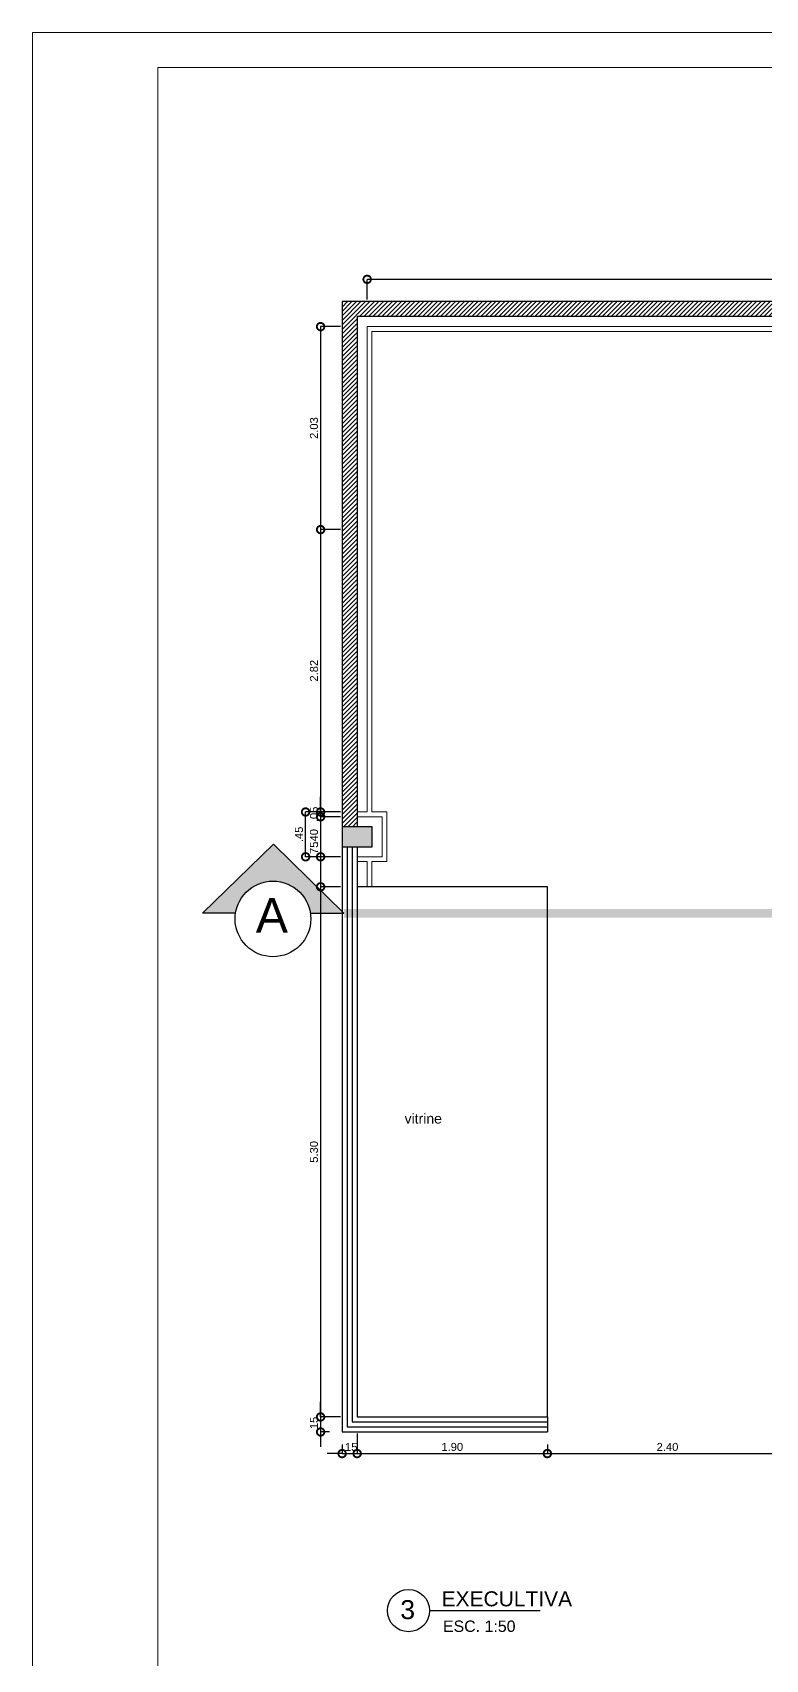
# Model space of a CAD drawing. Header units: millimetres. Extents: x 12559 to 15472, y 18493 to 18672.
# Drawn here: x 12600.16 to 12607.48, y 18545.58 to 18561.84 of the extents above; entities that cross this region are included whole.
import ezdxf
from ezdxf.enums import TextEntityAlignment as Align

# ---------------------------------------------------------------- set-up
doc = ezdxf.new("R2010")
doc.units = ezdxf.units.MM
doc.linetypes.add('DASHDOT', pattern=[18.5, 12, -3, 0.5, -3])
doc.layers.get('0').update_dxf_attribs({"lineweight": 9})
for name, color, linetype in [('02', 2, 'Continuous'), ('CORTE', 5, 'Continuous'), ('COTAS', 1, 'Continuous'), ('Parede', 5, 'Continuous')]:
    doc.layers.add(name, color=color, linetype=linetype)
doc.layers.add('gesso', color=6, linetype='Continuous', lineweight=5, plot=False)
doc.layers.add('Texto', color=6, linetype='Continuous', lineweight=30)
doc.styles.add('Arial', font='arial.ttf')
doc.styles.add('ESC100', font='arial.ttf', dxfattribs={"height": 0.2})
doc.styles.add('ESC75', font='arial.ttf', dxfattribs={"height": 0.15})
doc.styles.add('R60-50', font='arial.ttf', dxfattribs={"height": 0.08})
doc.styles.add('R80-50', font='arial.ttf', dxfattribs={"height": 0.1})
doc.dimstyles.new('1-50', dxfattribs={"dimtxt": 0.08, "dimasz": 0.15, "dimexe": 0, "dimexo": 0.125, "dimgap": 0.025, "dimtad": 1, "dimzin": 4, "dimdsep": 46, "dimtxsty": 'R60-50', "dimblk": 'DOTSMALL', "dimcen": 0, "dimclrd": 10, "dimclre": 10, "dimclrt": 2, "dimaunit": 1, "dimadec": 0, "dimazin": 1, "dimtfac": 1, "dimtix": 1, "dimtmove": 2, "dimatfit": 3, "dimldrblk": 'DOTSMALL', "dimfxl": 0.2, "dimfxlon": 1, "dimtolj": 1, "dimtzin": 0, "dimarcsym": 0})

# ---------------------------------------------------------------- blocks, each defined once
blk = doc.blocks.new('_DOTSMALL')
at = {"color": 0, "linetype": 'ByBlock', "const_width": 0.5}
blk.add_lwpolyline([(-0.0625, 0, 1), (0.0625, 0, 1)], format="xyb", close=True, dxfattribs=at)
blk = doc.blocks.new('*D5')
at = {"layer": 'Defpoints', "color": 0, "transparency": 16777216}
for p in [(12603.506, 18558.903), (12603.041, 18556.874), (12615.258, 18556.874)]:
    blk.add_point(p, dxfattribs=at)
at = {"layer": 'gesso', "color": 10, "lineweight": -2, "transparency": 16777216}
for p, q in [((12603.241, 18558.903), (12603.041, 18558.903)), ((12603.041, 18558.903), (12603.041, 18556.874)), ((12603.241, 18556.874), (12603.041, 18556.874))]:
    blk.add_line(p, q, dxfattribs=at)
at = {"layer": 'gesso', "color": 10, "lineweight": -2, "transparency": 16777216, "xscale": 0.15, "yscale": 0.15, "zscale": 0.15}
for p, rotation in [((12603.041, 18558.903), 90), ((12603.041, 18556.874), 270)]:
    blk.add_blockref('_DOTSMALL', p, dxfattribs=dict(at, rotation=rotation))
at = {"layer": 'gesso', "color": 2, "transparency": 16777216, "insert": (12602.975, 18557.889), "char_height": 0.08, "attachment_point": 5, "rotation": 90, "style": 'R60-50'}
blk.add_mtext('\\A1;2.03', dxfattribs=at)
blk = doc.blocks.new('*D6')
at = {"layer": 'Defpoints', "color": 0, "transparency": 16777216}
for p in [(12615.258, 18556.874), (12603.041, 18554.051), (12603.406, 18554.051)]:
    blk.add_point(p, dxfattribs=at)
at = {"layer": 'gesso', "color": 10, "lineweight": -2, "transparency": 16777216}
for p, q in [((12603.241, 18556.874), (12603.041, 18556.874)), ((12603.041, 18556.874), (12603.041, 18554.051)), ((12603.241, 18554.051), (12603.041, 18554.051))]:
    blk.add_line(p, q, dxfattribs=at)
at = {"layer": 'gesso', "color": 10, "lineweight": -2, "transparency": 16777216, "xscale": 0.15, "yscale": 0.15, "zscale": 0.15}
for p, rotation in [((12603.041, 18556.874), 90), ((12603.041, 18554.051), 270)]:
    blk.add_blockref('_DOTSMALL', p, dxfattribs=dict(at, rotation=rotation))
at = {"layer": 'gesso', "color": 2, "transparency": 16777216, "insert": (12602.975, 18555.463), "char_height": 0.08, "attachment_point": 5, "rotation": 90, "style": 'R60-50'}
blk.add_mtext('\\A1;2.82', dxfattribs=at)
blk = doc.blocks.new('*D7')
at = {"layer": 'Defpoints', "color": 0, "transparency": 16777216}
for p in [(12603.041, 18554.003), (12603.406, 18554.051), (12603.406, 18554.003)]:
    blk.add_point(p, dxfattribs=at)
at = {"layer": 'gesso', "color": 10, "lineweight": -2, "transparency": 16777216}
for p, q in [((12603.041, 18554.051), (12603.041, 18554.201)), ((12603.241, 18554.051), (12603.041, 18554.051)), ((12603.041, 18554.051), (12603.041, 18554.003)), ((12603.241, 18554.003), (12603.041, 18554.003)), ((12603.041, 18554.003), (12603.041, 18553.853))]:
    blk.add_line(p, q, dxfattribs=at)
at = {"layer": 'gesso', "color": 10, "lineweight": -2, "transparency": 16777216, "xscale": 0.15, "yscale": 0.15, "zscale": 0.15}
for p, rotation in [((12603.041, 18554.051), 270), ((12603.041, 18554.003), 90)]:
    blk.add_blockref('_DOTSMALL', p, dxfattribs=dict(at, rotation=rotation))
at = {"layer": 'gesso', "color": 2, "transparency": 16777216, "insert": (12602.975, 18554.027), "char_height": 0.08, "attachment_point": 5, "rotation": 90, "style": 'R60-50'}
blk.add_mtext('\\A1;.05', dxfattribs=at)
blk = doc.blocks.new('*D8')
at = {"layer": 'Defpoints', "color": 0, "transparency": 16777216}
for p in [(12603.406, 18554.003), (12603.041, 18553.603), (12603.656, 18553.603)]:
    blk.add_point(p, dxfattribs=at)
at = {"layer": 'gesso', "color": 10, "lineweight": -2, "transparency": 16777216}
for p, q in [((12603.241, 18554.003), (12603.041, 18554.003)), ((12603.041, 18554.003), (12603.041, 18553.603)), ((12603.241, 18553.603), (12603.041, 18553.603))]:
    blk.add_line(p, q, dxfattribs=at)
at = {"layer": 'gesso', "color": 10, "lineweight": -2, "transparency": 16777216, "xscale": 0.15, "yscale": 0.15, "zscale": 0.15}
for p, rotation in [((12603.041, 18554.003), 90), ((12603.041, 18553.603), 270)]:
    blk.add_blockref('_DOTSMALL', p, dxfattribs=dict(at, rotation=rotation))
at = {"layer": 'gesso', "color": 2, "transparency": 16777216, "insert": (12602.975, 18553.803), "char_height": 0.08, "attachment_point": 5, "rotation": 90, "style": 'R60-50'}
blk.add_mtext('\\A1;.40', dxfattribs=at)
blk = doc.blocks.new('*D9')
at = {"layer": 'Defpoints', "color": 0, "transparency": 16777216}
for p in [(12602.891, 18554.051), (12603.506, 18554.051), (12603.656, 18553.603)]:
    blk.add_point(p, dxfattribs=at)
at = {"layer": 'gesso', "color": 10, "lineweight": -2, "transparency": 16777216}
for p, q in [((12603.091, 18554.051), (12602.891, 18554.051)), ((12602.891, 18553.603), (12602.891, 18554.051)), ((12603.091, 18553.603), (12602.891, 18553.603))]:
    blk.add_line(p, q, dxfattribs=at)
at = {"layer": 'gesso', "color": 10, "lineweight": -2, "transparency": 16777216, "xscale": 0.15, "yscale": 0.15, "zscale": 0.15}
for p, rotation in [((12602.891, 18554.051), 90), ((12602.891, 18553.603), 270)]:
    blk.add_blockref('_DOTSMALL', p, dxfattribs=dict(at, rotation=rotation))
at = {"layer": 'gesso', "color": 2, "transparency": 16777216, "insert": (12602.825, 18553.827), "char_height": 0.08, "attachment_point": 5, "rotation": 90, "style": 'R60-50'}
blk.add_mtext('\\A1;.45', dxfattribs=at)
blk = doc.blocks.new('*D32')
at = {"layer": 'Defpoints', "color": 0, "transparency": 16777216}
for p in [(12603.506, 18559.376), (12603.506, 18558.903), (12615.258, 18556.874)]:
    blk.add_point(p, dxfattribs=at)
at = {"layer": 'gesso', "color": 10, "lineweight": -2, "transparency": 16777216}
for p, q in [((12603.506, 18559.176), (12603.506, 18559.376)), ((12615.258, 18559.376), (12603.506, 18559.376)), ((12615.258, 18559.176), (12615.258, 18559.376))]:
    blk.add_line(p, q, dxfattribs=at)
at = {"layer": 'gesso', "color": 10, "lineweight": -2, "transparency": 16777216, "xscale": 0.15, "yscale": 0.15, "zscale": 0.15, "rotation": 180}
blk.add_blockref('_DOTSMALL', (12603.506, 18559.376), dxfattribs=at)
at = {"layer": 'gesso', "color": 10, "lineweight": -2, "transparency": 16777216, "xscale": 0.15, "yscale": 0.15, "zscale": 0.15}
blk.add_blockref('_DOTSMALL', (12615.258, 18559.376), dxfattribs=at)
at = {"layer": 'gesso', "color": 2, "transparency": 16777216, "insert": (12609.382, 18559.442), "char_height": 0.08, "attachment_point": 5, "style": 'R60-50'}
blk.add_mtext('\\A1;11.75', dxfattribs=at)
blk = doc.blocks.new('*D65')
at = {"layer": 'Defpoints', "color": 0, "transparency": 16777216}
for p in [(12603.506, 18554.051), (12603.041, 18553.303), (12603.506, 18553.303)]:
    blk.add_point(p, dxfattribs=at)
at = {"layer": 'gesso', "color": 10, "lineweight": -2, "transparency": 16777216}
for p, q in [((12603.241, 18554.051), (12603.041, 18554.051)), ((12603.041, 18554.051), (12603.041, 18553.303)), ((12603.241, 18553.303), (12603.041, 18553.303))]:
    blk.add_line(p, q, dxfattribs=at)
at = {"layer": 'gesso', "color": 10, "lineweight": -2, "transparency": 16777216, "xscale": 0.15, "yscale": 0.15, "zscale": 0.15}
for p, rotation in [((12603.041, 18554.051), 90), ((12603.041, 18553.303), 270)]:
    blk.add_blockref('_DOTSMALL', p, dxfattribs=dict(at, rotation=rotation))
at = {"layer": 'gesso', "color": 2, "transparency": 16777216, "insert": (12602.975, 18553.677), "char_height": 0.08, "attachment_point": 5, "rotation": 90, "style": 'R60-50'}
blk.add_mtext('\\A1;.75', dxfattribs=at)
blk = doc.blocks.new('*D66')
at = {"layer": 'Defpoints', "color": 0, "transparency": 16777216}
for p in [(12603.506, 18553.303), (12603.041, 18548.003), (12603.406, 18548.003)]:
    blk.add_point(p, dxfattribs=at)
at = {"layer": 'gesso', "color": 10, "lineweight": -2, "transparency": 16777216}
for p, q in [((12603.241, 18553.303), (12603.041, 18553.303)), ((12603.041, 18553.303), (12603.041, 18548.003)), ((12603.241, 18548.003), (12603.041, 18548.003))]:
    blk.add_line(p, q, dxfattribs=at)
at = {"layer": 'gesso', "color": 10, "lineweight": -2, "transparency": 16777216, "xscale": 0.15, "yscale": 0.15, "zscale": 0.15}
for p, rotation in [((12603.041, 18553.303), 90), ((12603.041, 18548.003), 270)]:
    blk.add_blockref('_DOTSMALL', p, dxfattribs=dict(at, rotation=rotation))
at = {"layer": 'gesso', "color": 2, "transparency": 16777216, "insert": (12602.975, 18550.653), "char_height": 0.08, "attachment_point": 5, "rotation": 90, "style": 'R60-50'}
blk.add_mtext('\\A1;5.30', dxfattribs=at)
blk = doc.blocks.new('*D67')
at = {"layer": 'Defpoints', "color": 0, "transparency": 16777216}
for p in [(12603.406, 18548.003), (12603.041, 18547.853), (12603.256, 18547.853)]:
    blk.add_point(p, dxfattribs=at)
at = {"layer": 'gesso', "color": 10, "lineweight": -2, "transparency": 16777216}
for p, q in [((12603.041, 18548.003), (12603.041, 18548.153)), ((12603.241, 18548.003), (12603.041, 18548.003)), ((12603.041, 18548.003), (12603.041, 18547.853)), ((12603.131, 18547.853), (12603.041, 18547.853)), ((12603.041, 18547.853), (12603.041, 18547.703))]:
    blk.add_line(p, q, dxfattribs=at)
at = {"layer": 'gesso', "color": 10, "lineweight": -2, "transparency": 16777216, "xscale": 0.15, "yscale": 0.15, "zscale": 0.15}
for p, rotation in [((12603.041, 18548.003), 270), ((12603.041, 18547.853), 90)]:
    blk.add_blockref('_DOTSMALL', p, dxfattribs=dict(at, rotation=rotation))
at = {"layer": 'gesso', "color": 2, "transparency": 16777216, "insert": (12602.975, 18547.928), "char_height": 0.08, "attachment_point": 5, "rotation": 90, "style": 'R60-50'}
blk.add_mtext('\\A1;.15', dxfattribs=at)
blk = doc.blocks.new('*D68')
at = {"layer": 'COTAS', "color": 10, "lineweight": -2, "transparency": 16777216}
for p, q in [((12603.406, 18547.837), (12603.406, 18547.637)), ((12603.256, 18547.728), (12603.256, 18547.637)), ((12603.256, 18547.637), (12603.106, 18547.637)), ((12603.256, 18547.637), (12603.406, 18547.637)), ((12603.406, 18547.637), (12603.556, 18547.637))]:
    blk.add_line(p, q, dxfattribs=at)
at = {"layer": 'Defpoints', "color": 0, "transparency": 16777216}
for p in [(12603.406, 18548.003), (12603.256, 18547.853), (12603.406, 18547.637)]:
    blk.add_point(p, dxfattribs=at)
at = {"layer": 'COTAS', "color": 10, "lineweight": -2, "transparency": 16777216, "xscale": 0.15, "yscale": 0.15, "zscale": 0.15}
blk.add_blockref('_DOTSMALL', (12603.256, 18547.637), dxfattribs=at)
at = {"layer": 'COTAS', "color": 10, "lineweight": -2, "transparency": 16777216, "xscale": 0.15, "yscale": 0.15, "zscale": 0.15, "rotation": 180}
blk.add_blockref('_DOTSMALL', (12603.406, 18547.637), dxfattribs=at)
at = {"layer": 'COTAS', "color": 2, "transparency": 16777216, "insert": (12603.331, 18547.703), "char_height": 0.08, "attachment_point": 5, "style": 'R60-50'}
blk.add_mtext('\\A1;.15', dxfattribs=at)
blk = doc.blocks.new('*D69')
at = {"layer": 'COTAS', "color": 10, "lineweight": -2, "transparency": 16777216}
for p, q in [((12603.406, 18547.837), (12603.406, 18547.637)), ((12605.306, 18547.728), (12605.306, 18547.637)), ((12603.406, 18547.637), (12605.306, 18547.637))]:
    blk.add_line(p, q, dxfattribs=at)
at = {"layer": 'Defpoints', "color": 0, "transparency": 16777216}
for p in [(12603.406, 18548.003), (12605.306, 18547.853), (12605.306, 18547.637)]:
    blk.add_point(p, dxfattribs=at)
at = {"layer": 'COTAS', "color": 10, "lineweight": -2, "transparency": 16777216, "xscale": 0.15, "yscale": 0.15, "zscale": 0.15, "rotation": 180}
blk.add_blockref('_DOTSMALL', (12603.406, 18547.637), dxfattribs=at)
at = {"layer": 'COTAS', "color": 10, "lineweight": -2, "transparency": 16777216, "xscale": 0.15, "yscale": 0.15, "zscale": 0.15}
blk.add_blockref('_DOTSMALL', (12605.306, 18547.637), dxfattribs=at)
at = {"layer": 'COTAS', "color": 2, "transparency": 16777216, "insert": (12604.356, 18547.703), "char_height": 0.08, "attachment_point": 5, "style": 'R60-50'}
blk.add_mtext('\\A1;1.90', dxfattribs=at)
blk = doc.blocks.new('*D70')
at = {"layer": 'COTAS', "color": 10, "lineweight": -2, "transparency": 16777216}
for p, q in [((12605.306, 18547.728), (12605.306, 18547.637)), ((12607.706, 18547.728), (12607.706, 18547.637)), ((12605.306, 18547.637), (12607.706, 18547.637))]:
    blk.add_line(p, q, dxfattribs=at)
at = {"layer": 'Defpoints', "color": 0, "transparency": 16777216}
for p in [(12605.306, 18547.853), (12607.706, 18547.853), (12607.706, 18547.637)]:
    blk.add_point(p, dxfattribs=at)
at = {"layer": 'COTAS', "color": 10, "lineweight": -2, "transparency": 16777216, "xscale": 0.15, "yscale": 0.15, "zscale": 0.15, "rotation": 180}
blk.add_blockref('_DOTSMALL', (12605.306, 18547.637), dxfattribs=at)
at = {"layer": 'COTAS', "color": 10, "lineweight": -2, "transparency": 16777216, "xscale": 0.15, "yscale": 0.15, "zscale": 0.15}
blk.add_blockref('_DOTSMALL', (12607.706, 18547.637), dxfattribs=at)
at = {"layer": 'COTAS', "color": 2, "transparency": 16777216, "insert": (12606.506, 18547.703), "char_height": 0.08, "attachment_point": 5, "style": 'R60-50'}
blk.add_mtext('\\A1;2.40', dxfattribs=at)

msp = doc.modelspace()

# ---------------------------------------------------------------- hatches: boundary and pattern name
h = msp.add_hatch()
h.set_pattern_fill('ANSI31', color=1, scale=0.01)
h.set_pattern_definition([(45, (12615.405508, 18553.692528), (-0.02245064, 0.02245064), [])])
h.paths.add_polyline_path([(12603.406, 18559.003), (12615.406, 18559.003), (12615.406, 18553.893), (12615.556, 18553.893), (12615.556, 18559.153), (12603.256, 18559.153), (12603.256, 18553.903), (12603.406, 18553.903)])
h.paths.add_polyline_path([(12615.556, 18550.003), (12615.556, 18553.693), (12615.406, 18553.693), (12615.406, 18550.065), (12613.343, 18548.003), (12609.706, 18548.003), (12609.706, 18547.853), (12613.406, 18547.853)])
h = msp.add_hatch()
h.set_pattern_fill('AR-CONC', color=1, scale=0.00088)
h.set_pattern_definition([(50, (40.82747, 0), (0.1603225087, -0.0140263953), [0.016764, -0.184404]), (355, (40.82747, 0), (-0.0310142109, 0.1681300238), [0.0134112, -0.1475237141]), (100.4514447, (40.84083, -0.00117), (0.1293082974, 0.1541036217), [0.0142472077, -0.1567194152]), (46.1842, (40.82747, 0.0447), (0.238549556, -0.0369972486), [0.025146, -0.276606]), (96.6355576, (40.84735, 0.04162), (0.208915638, 0.2177349896), [0.0213708204, -0.2350793352]), (351.1841512, (40.82747, 0.0447), (0.208915638, 0.2177349896), [0.020116771, -0.221284564]), (21, (40.84982, 0.03353), (0.1334206643, -0.0899933744), [0.016764, -0.184404]), (326, (40.84982, 0.03353), (0.054385785, 0.1620854102), [0.0134112, -0.1475232]), (71.451445, (40.86094, 0.02603), (0.187806449, 0.0720920366), [0.0142472077, -0.1567191451]), (37.5, (40.82747, 0), (0.00271797086, 0.07440843421), [0, -0.14573504, 0, -0.1497584, 0, -0.148082]), (7.5, (40.82747, 0), (0.058801303, 0.08815890584), [0, -0.08538464, 0, -0.14238224, 0, -0.0564388]), (327.5, (40.777625, 0), (0.11931972375, -0.00504129471), [0, -0.05588, 0, -0.1743456, 0, -0.2313432]), (317.5, (40.75527, 0), (0.1303536796, 0.0223753121), [0, -0.072644, 0, -0.11578336, 0, -0.1642872])])
h.paths.add_polyline_path([(12603.556, 18553.903), (12603.256, 18553.903), (12603.256, 18553.703), (12603.556, 18553.703)])
h.paths.add_polyline_path([(12609.706, 18553.893), (12609.406, 18553.893), (12609.406, 18553.693), (12609.706, 18553.693)])
h.paths.add_polyline_path([(12615.556, 18553.893), (12615.256, 18553.893), (12615.256, 18553.693), (12615.556, 18553.693)])
at = {"layer": 'Texto'}
h = msp.add_hatch(color=253, dxfattribs=at)
h.dxf.hatch_style = 1
h.paths.add_polyline_path([(12601.862, 18553.039), (12602.191, 18553.039, -0.370622), (12602.565, 18553.36, -0.370622), (12602.938, 18553.039), (12603.274, 18553.039), (12602.57, 18553.729)])

# ---------------------------------------------------------------- linework, layer by layer
at = {"color": 2}
for p, q in [((12600.164, 18540.843), (12600.164, 18561.843)), ((12600.164, 18561.843), (12615.014, 18561.843))]:
    msp.add_line(p, q, dxfattribs=at)
at = {"color": 6}
for p, q in [((12601.414, 18541.193), (12601.414, 18561.493)), ((12601.414, 18561.493), (12629.514, 18561.493))]:
    msp.add_line(p, q, dxfattribs=at)
at = {"layer": '02'}
msp.add_line((12604.13, 18546.067), (12605.235, 18546.067), dxfattribs=at)
for points in [[(12603.306, 18553.703), (12603.306, 18547.903), (12605.306, 18547.903)], [(12603.356, 18553.703), (12603.356, 18547.953), (12605.306, 18547.953)]]:
    msp.add_lwpolyline(points, dxfattribs=at)
msp.add_circle((12603.919, 18546.067), 0.211, dxfattribs=at)
at = {"layer": 'CORTE', "linetype": 'DASHDOT', "ltscale": 0.1, "const_width": 0.0865}
msp.add_lwpolyline([(12607.873, 18553.039), (12603.274, 18553.039)], dxfattribs=at)
at = {"layer": 'gesso'}
for p, q in [((12603.506, 18553.555), (12603.506, 18553.303)), ((12603.554, 18553.555), (12603.554, 18553.303))]:
    msp.add_line(p, q, dxfattribs=at)
for points in [[(12615.306, 18554.041), (12615.306, 18558.903), (12603.506, 18558.903), (12603.506, 18554.051)], [(12611.957, 18558.855), (12603.554, 18558.855), (12603.554, 18554.051)]]:
    msp.add_lwpolyline(points, dxfattribs=at)
at = {"layer": 'gesso', "color": 6}
for points in [[(12603.406, 18554.051), (12603.506, 18554.051)], [(12603.406, 18554.003), (12603.656, 18554.003), (12603.656, 18553.603), (12603.406, 18553.603)], [(12603.554, 18554.051), (12603.704, 18554.051), (12603.704, 18553.555), (12603.554, 18553.555)], [(12603.506, 18553.555), (12603.406, 18553.555)]]:
    msp.add_lwpolyline(points, dxfattribs=at)
at = {"layer": 'Parede'}
for p, q in [((12603.556, 18553.903), (12603.256, 18553.903)), ((12603.556, 18553.703), (12603.556, 18553.903)), ((12603.256, 18553.703), (12603.556, 18553.703)), ((12605.306, 18548.003), (12605.306, 18547.853))]:
    msp.add_line(p, q, dxfattribs=at)
for points in [[(12615.556, 18550.003), (12615.556, 18559.153), (12603.256, 18559.153), (12603.256, 18547.853), (12605.306, 18547.853)], [(12615.406, 18553.893), (12615.406, 18559.003), (12603.406, 18559.003), (12603.406, 18553.903)], [(12603.406, 18553.703), (12603.406, 18548.003), (12605.306, 18548.003)], [(12605.306, 18548.003), (12605.306, 18553.303), (12603.406, 18553.303)]]:
    msp.add_lwpolyline(points, dxfattribs=at)
at = {"layer": 'Texto', "color": 3}
for p, q in [((12601.862, 18553.039), (12602.57, 18553.729)), ((12603.274, 18553.039), (12602.57, 18553.729)), ((12602.191, 18553.039), (12601.862, 18553.039)), ((12602.938, 18553.039), (12603.274, 18553.039))]:
    msp.add_line(p, q, dxfattribs=at)
at = {"layer": 'Texto', "color": 2}
msp.add_circle((12602.565, 18552.982), 0.378, dxfattribs=at)

# ---------------------------------------------------------------- texts
at = {"layer": '02'}
for s, height, style, p in [('EXECULTIVA', 0.15, 'ESC100', (12604.249, 18546.11)), ('3', 0.19, 'ESC75', (12603.837, 18545.982)), ('ESC. 1:50', 0.1139, 'ESC75', (12604.263, 18545.854))]:
    msp.add_text(s, height=height, dxfattribs=dict(at, style=style)).set_placement(p)
at = {"layer": 'Texto', "color": 10, "style": 'Arial'}
msp.add_text('A', height=0.346, rotation=360, dxfattribs=at).set_placement((12602.554, 18552.844), align=Align.CENTER)
at = {"layer": 'Texto', "insert": (12603.88, 18551.036), "char_height": 0.1, "width": 1.1022, "attachment_point": 1, "style": 'R80-50'}
msp.add_mtext('vitrine ', dxfattribs=at)

# ---------------------------------------------------------------- dimensions: what is measured, and where the dimension line sits
at = {"layer": 'COTAS'}
for base, p1, p2, picture, middle in [((12603.406, 18547.637), (12603.256, 18547.853), (12603.406, 18548.003), '*D68', (12603.331, 18547.703)), ((12605.306, 18547.637), (12603.406, 18548.003), (12605.306, 18547.853), '*D69', (12604.356, 18547.703)), ((12607.706, 18547.637), (12605.306, 18547.853), (12607.706, 18547.853), '*D70', (12606.506, 18547.703))]:
    dim = msp.add_linear_dim(base=base, p1=p1, p2=p2, dimstyle='1-50', dxfattribs=at)
    dim.commit()
    dim.dimension.update_dxf_attribs({"geometry": picture, "text_midpoint": middle})
at = {"layer": 'gesso'}
dim = msp.add_linear_dim(base=(12603.506, 18559.376), p1=(12615.258, 18556.874), p2=(12603.506, 18558.903), dimstyle='1-50', dxfattribs=at)
dim.commit()
dim.dimension.update_dxf_attribs({"geometry": '*D32', "text_midpoint": (12609.382, 18559.442)})
for base, p1, p2, picture, middle in [((12603.041, 18556.874), (12603.506, 18558.903), (12615.258, 18556.874), '*D5', (12602.975, 18557.889)), ((12603.041, 18554.051), (12615.258, 18556.874), (12603.406, 18554.051), '*D6', (12602.975, 18555.463)), ((12603.041, 18554.003), (12603.406, 18554.051), (12603.406, 18554.003), '*D7', (12602.975, 18554.027)), ((12602.891, 18554.051), (12603.656, 18553.603), (12603.506, 18554.051), '*D9', (12602.825, 18553.827)), ((12603.041, 18553.303), (12603.506, 18554.051), (12603.506, 18553.303), '*D65', (12602.975, 18553.677)), ((12603.041, 18553.603), (12603.406, 18554.003), (12603.656, 18553.603), '*D8', (12602.975, 18553.803)), ((12603.041, 18548.003), (12603.506, 18553.303), (12603.406, 18548.003), '*D66', (12602.975, 18550.653)), ((12603.041, 18547.853), (12603.406, 18548.003), (12603.256, 18547.853), '*D67', (12602.975, 18547.928))]:
    dim = msp.add_linear_dim(base=base, p1=p1, p2=p2, angle=90, dimstyle='1-50', dxfattribs=at)
    dim.commit()
    dim.dimension.update_dxf_attribs({"geometry": picture, "text_midpoint": middle})

doc.saveas('drawing.dxf')
